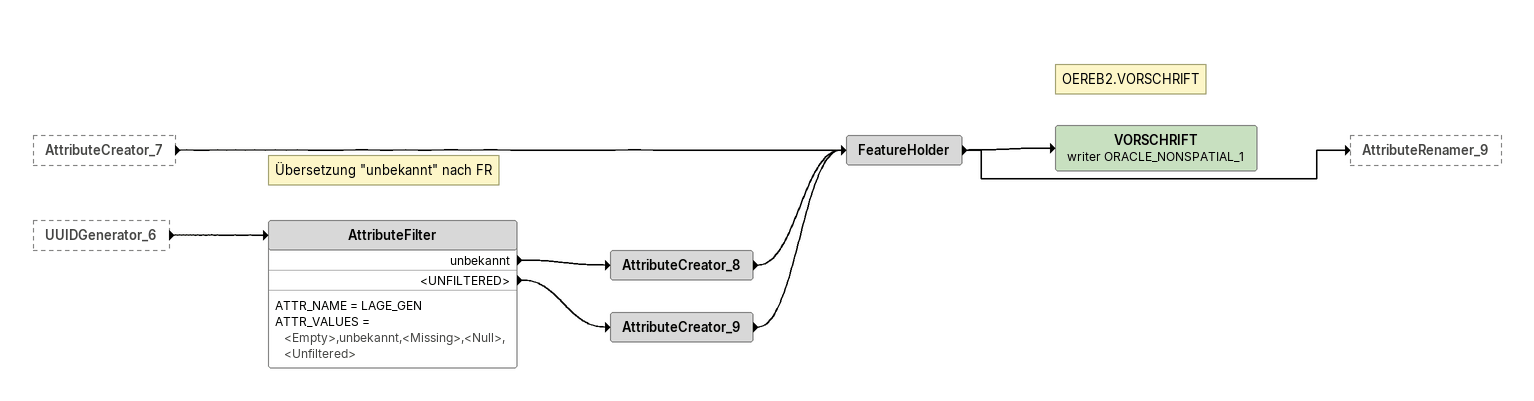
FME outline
AttributeCreator_7 [outside]
    -> FeatureHolder
UUIDGenerator_6 [outside]
    -> AttributeFilter
Note: Übersetzung "unbekannt" nach FR
AttributeFilter
    ATTR_NAME = LAGE_GEN
    ATTR_VALUES = <Empty>,unbekannt,<Missing>,<Null>,<Unfiltered>
    unbekannt -> AttributeCreator_8
    <UNFILTERED> -> AttributeCreator_9
AttributeCreator_8
    -> FeatureHolder
AttributeCreator_9
    -> FeatureHolder
FeatureHolder
    -> VORSCHRIFT (writer ORACLE_NONSPATIAL_1)
    -> AttributeRenamer_9
Note: OEREB2.VORSCHRIFT
VORSCHRIFT (writer ORACLE_NONSPATIAL_1)
